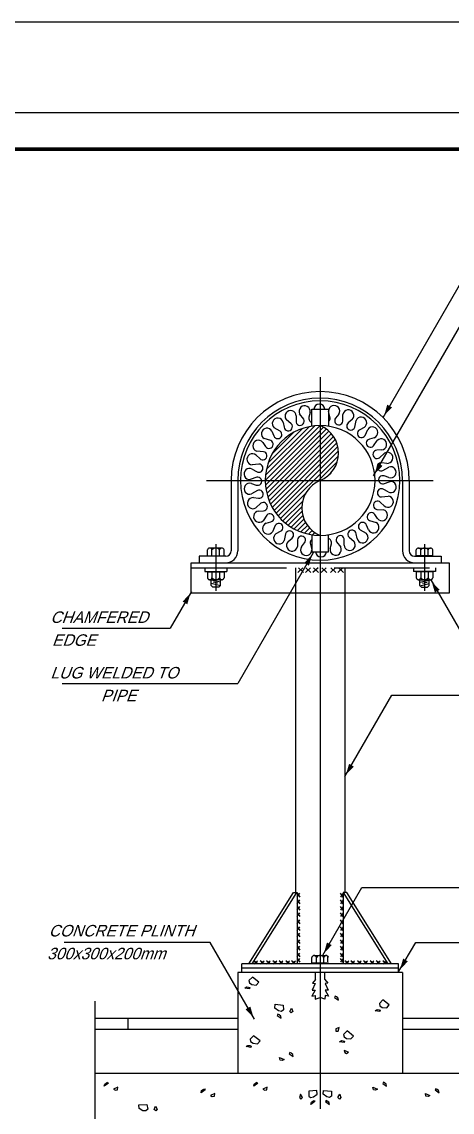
# Model space of a CAD drawing. Extents: x -730 to 2784, y 160 to 852.
# Drawn here: x -698.24 to -695.98, y 192.45 to 198.18 of the extents above; entities that cross this region are included whole.
import ezdxf

# ---------------------------------------------------------------- set-up
doc = ezdxf.new("R2010")
doc.units = 0
doc.header["$MEASUREMENT"] = 0
for name, pattern in [('CENTER', [50.800000000000004, 31.75, -6.35, 6.35, -6.35]), ('DASHED', [0.75, 0.5, -0.25]), ('HIDDEN', [0.375, 0.25, -0.125]), ('PHANTOM', [2.5, 1.25, -0.25, 0.25, -0.25, 0.25, -0.25])]:
    doc.linetypes.add(name, pattern=pattern)
for name, color, linetype in [('fram', 252, 'Continuous'), ('MCENTER', 1, 'CENTER'), ('MNOTE', 2, 'Continuous'), ('WALL', 4, 'Continuous')]:
    doc.layers.add(name, color=color, linetype=linetype)
doc.styles.add('LEROY100', font='stencil', dxfattribs={"height": 2.7})

# ---------------------------------------------------------------- blocks, each defined once
blk = doc.blocks.new('ARR01B')
at = {"color": 2}
blk.add_lwpolyline([(-2, 0, 1, 0, 0), (0, 0, 0, 0, 0)], format="xyseb", dxfattribs=at)
blk = doc.blocks.new('*X302')
at = {"color": 0}
for p, q in [((47.83397844204709, 262.6176632274609), (57.80648946069888, 272.5901742461127)), ((47.86783012122029, 261.767631430151), (58.41225718193634, 272.312058490867)), ((47.87985927517278, 263.5474275370699), (56.87672515109002, 272.544293412987)), ((48.035270010411, 264.5867217487912), (55.83743093936863, 272.3888826777488)), ((48.36226351597814, 265.7975987308415), (54.62655395731832, 272.0618891721817)), ((47.96438231042897, 260.9803001428764), (58.95228256656917, 271.9682003990167)), ((48.11285692141877, 260.244891277383), (59.43899547302827, 271.5710298289926)), ((48.30597301263342, 259.5541238921145), (59.87427544976736, 271.1224263292485)), ((48.53859497517449, 258.9028623781724), (60.25784856828671, 270.6221159712846)), ((48.80699956215419, 258.2873834886689), (60.58722809423925, 270.067612020754)), ((49.04956570867871, 267.3687844000253), (53.05536828813454, 271.3745869794812)), ((49.1084488515581, 257.7049493015896), (60.85714065969353, 269.4536411097251)), ((49.44092838989504, 257.1535453634434), (61.05808899729765, 268.770705970846)), ((49.80298122576537, 256.6317147228306), (61.17292852306575, 268.001662020131)), ((50.19360137129183, 256.1384513918739), (61.16743936382693, 267.1122893844089)), ((57.24537471451415, 262.306341258613), (60.95386732814061, 266.0148338722394)), ((59.37059058357536, 263.547673651191), (59.82767404824347, 264.0047571158591)), ((50.61216663270911, 255.6731331768079), (55.16661641827219, 260.227582962371)), ((51.05839961779707, 255.2354826854127), (54.61451279170996, 258.7915958593256)), ((51.53235097058455, 254.825550561717), (54.48244803017828, 257.7756476213107)), ((52.03440240394724, 254.4437185185965), (54.51985253390907, 256.9291686485584)), ((52.56528996369848, 254.0907226018645), (54.66399153658593, 256.189424174752)), ((53.12615093595915, 253.767700097642), (54.88773172445613, 255.529280886139)), ((53.71860172563085, 253.4762674108306), (55.17688908579804, 254.9345547709978)), ((54.34486013675972, 253.2186423454763), (55.52351468565735, 254.3972968943739)), ((55.00793612594764, 252.997834858181), (55.92330227855225, 253.9132010107856)), ((55.71193527699847, 252.8179505327486), (56.37448641938133, 253.4805016751315)), ((56.46256064526145, 252.6846924245284), (56.87744731720264, 253.0995790964696)), ((57.26799140063743, 252.6062397034212), (57.43479324752643, 252.7730415503102))]:
    blk.add_line(p, q, dxfattribs=at)

msp = doc.modelspace()

# ---------------------------------------------------------------- linework, layer by layer
for p, q in [((-696.7134766536565, 196.1429485795798), (-696.6270311881818, 196.1429485795798)), ((-696.7134766536565, 196.0565031143925), (-696.7134766536565, 196.1429485795798)), ((-696.6270311881818, 196.1429485795798), (-696.6270311881818, 196.0565031143925)), ((-697.1370594337477, 195.7683515631946), (-697.1370594337477, 195.3995175778507)), ((-697.1024812476446, 195.7683515631946), (-697.1024812476446, 195.3995175778507)), ((-696.238026594338, 195.7683515631946), (-696.238026594338, 195.3995175778507)), ((-696.203448408091, 195.7683515631946), (-696.203448408091, 195.3995175778507)), ((-696.7134766536565, 195.4802000121402), (-696.7134766536565, 195.3937545466663)), ((-696.6270311881818, 195.3937545466663), (-696.6270311881818, 195.4802000121402)), ((-697.2609646007027, 195.3731093457473), (-697.2609646007027, 195.4042876085918)), ((-697.1859565660161, 195.4139251553101), (-697.2495271702026, 195.4139251553101)), ((-697.2376951509701, 195.3731093457473), (-697.2376951509701, 195.4042876085918)), ((-697.197788585248, 195.3731093457473), (-697.197788585248, 195.4042876085918)), ((-697.1745191353723, 195.3731093457473), (-697.1745191353723, 195.4042876085918)), ((-696.7134766536565, 195.3937545466663), (-696.6270311881818, 195.3937545466663)), ((-696.1659887064666, 195.3731093457473), (-696.1659887064666, 195.4042876085918)), ((-696.1545512759658, 195.4139251553101), (-696.0909806717799, 195.4139251553101)), ((-696.1427192567346, 195.3731093457473), (-696.1427192567346, 195.4042876085918)), ((-696.1028126908687, 195.3731093457473), (-696.1028126908687, 195.4042876085918)), ((-696.0795432411362, 195.3731093457473), (-696.0795432411362, 195.4042876085918)), ((-697.347410066033, 195.3361242365414), (-695.9930977758058, 195.3361242365414)), ((-697.347410066033, 195.1776408833396), (-697.347410066033, 195.3361242365414)), ((-697.16587458881, 195.3707024226449), (-697.3041873333682, 195.3707024226449)), ((-697.3041873333682, 195.3707024226449), (-697.3041873333682, 195.3361242365414)), ((-697.2609646007027, 195.3731093457473), (-697.1745191353723, 195.3731093457473)), ((-697.2424620458713, 195.3707024226449), (-697.2424620458713, 195.3731093457473)), ((-697.1930216902031, 195.3707024226449), (-697.1930216902031, 195.3731093457473)), ((-696.1746332530288, 195.3707024226449), (-696.0363205084707, 195.3707024226449)), ((-696.0795432411362, 195.3731093457473), (-696.1659887064666, 195.3731093457473)), ((-696.1474861516358, 195.3707024226449), (-696.1474861516358, 195.3731093457473)), ((-696.0980457959669, 195.3707024226449), (-696.0980457959669, 195.3731093457473)), ((-696.0363205084707, 195.3707024226449), (-696.0363205084707, 195.3361242365414)), ((-695.9930977758058, 195.3361242365414), (-695.9930977758058, 195.1776408833396)), ((-696.7605822918067, 195.3101905969995), (-696.7869622947601, 195.2855576405721)), ((-696.7843242945221, 195.3101905969995), (-696.7579442915687, 195.2855576405721)), ((-696.7210122873767, 195.3101905969995), (-696.7473922903307, 195.2855576405721)), ((-696.7447542900927, 195.3101905969995), (-696.7183742871399, 195.2855576405721)), ((-696.6814422829478, 195.3101905969995), (-696.7078222859006, 195.2855576405721)), ((-696.7051842856627, 195.3101905969995), (-696.6788042827098, 195.2855576405721)), ((-696.6379152780895, 195.3101905969995), (-696.6642952810423, 195.2855576405721)), ((-696.6616572808043, 195.3101905969995), (-696.6352772778515, 195.2855576405721)), ((-696.5904312728024, 195.3101905969995), (-696.6168112757553, 195.2855576405721)), ((-696.6141732755173, 195.3101905969995), (-696.5877932724208, 195.2855576405721)), ((-696.550861268373, 195.3101905969995), (-696.5772412713263, 195.2855576405721)), ((-696.5746032709446, 195.3101905969995), (-696.5482232681344, 195.2855576405721)), ((-695.9930977758058, 195.1776408833396), (-697.347410066033, 195.1776408833396)), ((-696.7999221188437, 195.1776408833396), (-696.7999221188437, 193.6072149297846)), ((-696.5405857228515, 195.1776408833396), (-696.5405857228515, 193.6072149297846)), ((-697.0441838028008, 193.2326179133996), (-696.8097988425295, 193.6072149297846)), ((-697.0271883615553, 193.2326179133996), (-696.792803401284, 193.6072149297846)), ((-696.8097988425295, 193.6072149297846), (-696.7913396787338, 193.6072149297846)), ((-696.7913396787338, 193.6072149297846), (-696.7913396787338, 193.2326179133996)), ((-696.7913396787338, 193.5827377805953), (-696.7765391086294, 193.6025983119374)), ((-696.7913396787338, 193.6025983119374), (-696.7765391086294, 193.5827377805953)), ((-696.7913396787338, 193.547585965473), (-696.7765391086294, 193.5674464968152)), ((-696.7913396787338, 193.5674464968152), (-696.7765391086294, 193.547585965473)), ((-696.5491681631044, 193.6025983119374), (-696.5639687330657, 193.5827377805953)), ((-696.5491681631044, 193.5827377805953), (-696.5639687330657, 193.6025983119374)), ((-696.5491681631044, 193.5674464968152), (-696.5639687330657, 193.547585965473)), ((-696.5491681631044, 193.547585965473), (-696.5639687330657, 193.5674464968152)), ((-696.5307089993094, 193.6072149297846), (-696.5491681631044, 193.6072149297846)), ((-696.5491681631044, 193.6072149297846), (-696.5491681631044, 193.2326179133996)), ((-696.3133194802834, 193.2326179133996), (-696.5477044405548, 193.6072149297846)), ((-696.296324039038, 193.2326179133996), (-696.5307089993094, 193.6072149297846)), ((-696.7913396787338, 193.5139801955349), (-696.7765391086294, 193.5338407268773)), ((-696.7913396787338, 193.5338407268773), (-696.7765391086294, 193.5139801955349)), ((-696.5491681631044, 193.5338407268773), (-696.5639687330657, 193.5139801955349)), ((-696.5491681631044, 193.5139801955349), (-696.5639687330657, 193.5338407268773)), ((-696.7913396787338, 193.4803744254538), (-696.7765391086294, 193.5002349567959)), ((-696.7913396787338, 193.5002349567959), (-696.7765391086294, 193.4803744254538)), ((-696.7913396787338, 193.4428150354638), (-696.7765391086294, 193.4626755668062)), ((-696.7913396787338, 193.4626755668062), (-696.7765391086294, 193.4428150354638)), ((-696.5491681631044, 193.5002349567959), (-696.5639687330657, 193.4803744254538)), ((-696.5491681631044, 193.4803744254538), (-696.5639687330657, 193.5002349567959)), ((-696.5491681631044, 193.4626755668062), (-696.5639687330657, 193.4428150354638)), ((-696.5491681631044, 193.4428150354638), (-696.5639687330657, 193.4626755668062)), ((-696.7913396787338, 193.4072324555719), (-696.7765391086294, 193.4270929869137)), ((-696.7913396787338, 193.4270929869137), (-696.7765391086294, 193.4072324555719)), ((-696.7913396787338, 193.3736266854904), (-696.7765391086294, 193.3934872168326)), ((-696.7913396787338, 193.3934872168326), (-696.7765391086294, 193.3736266854904)), ((-696.5491681631044, 193.4270929869137), (-696.5639687330657, 193.4072324555719)), ((-696.5491681631044, 193.4072324555719), (-696.5639687330657, 193.4270929869137)), ((-696.5491681631044, 193.3934872168326), (-696.5639687330657, 193.3736266854904)), ((-696.5491681631044, 193.3736266854904), (-696.5639687330657, 193.3934872168326)), ((-696.7913396787338, 193.3380441054549), (-696.7765391086294, 193.3579046367969)), ((-696.7913396787338, 193.3579046367969), (-696.7765391086294, 193.3380441054549)), ((-696.5491681631044, 193.3579046367969), (-696.5639687330657, 193.3380441054549)), ((-696.5491681631044, 193.3380441054549), (-696.5639687330657, 193.3579046367969)), ((-696.7913396787338, 193.3044383355169), (-696.7765391086294, 193.3242988668592)), ((-696.7913396787338, 193.3242988668592), (-696.7765391086294, 193.3044383355169)), ((-696.7913396787338, 193.2688557554812), (-696.7765391086294, 193.2887162868233)), ((-696.7913396787338, 193.2887162868233), (-696.7765391086294, 193.2688557554812)), ((-696.7020392230127, 193.2758406460651), (-696.6384686188262, 193.2758406460651)), ((-696.5491681631044, 193.3242988668592), (-696.5639687330657, 193.3044383355169)), ((-696.5491681631044, 193.3044383355169), (-696.5639687330657, 193.3242988668592)), ((-696.5491681631044, 193.2887162868233), (-696.5639687330657, 193.2688557554812)), ((-696.5491681631044, 193.2688557554812), (-696.5639687330657, 193.2887162868233)), ((-696.2599011956065, 193.2326179133996), (-697.0806066462322, 193.2326179133996)), ((-697.0806066462322, 193.1865136652136), (-697.0806066462322, 193.2326179133996)), ((-697.018196873909, 193.2326179133996), (-696.9983363427109, 193.2474184835042)), ((-696.9983363427109, 193.2326179133996), (-697.018196873909, 193.2474184835042)), ((-696.9846248491143, 193.2326179133996), (-696.9647643179156, 193.2474184835042)), ((-696.9647643179156, 193.2326179133996), (-696.9846248491143, 193.2474184835042)), ((-696.9523440560533, 193.2326179133996), (-696.9324835247116, 193.2474184835042)), ((-696.9324835247116, 193.2326179133996), (-696.9523440560533, 193.2474184835042)), ((-696.9181264153922, 193.2326179133996), (-696.8982658840498, 193.2474184835042)), ((-696.8982658840498, 193.2326179133996), (-696.9181264153922, 193.2474184835042)), ((-696.8852000064641, 193.2326179133996), (-696.8653394751217, 193.2474184835042)), ((-696.8653394751217, 193.2326179133996), (-696.8852000064641, 193.2474184835042)), ((-696.8503367499352, 193.2326179133996), (-696.8304762185934, 193.2474184835042)), ((-696.8304762185934, 193.2326179133996), (-696.8503367499352, 193.2474184835042)), ((-696.8001322731327, 193.2326179133996), (-696.8199928044751, 193.2474184835042)), ((-696.8199928044751, 193.2326179133996), (-696.8001322731327, 193.2474184835042)), ((-696.7913396787338, 193.2401758787077), (-696.7765391086294, 193.2600364100499)), ((-696.7913396787338, 193.2600364100499), (-696.7765391086294, 193.2401758787077)), ((-696.7134766536565, 193.2350248365021), (-696.7134766536565, 193.2662030993466)), ((-696.6270311881818, 193.2350248365021), (-696.7134766536565, 193.2350248365021)), ((-696.6949740988257, 193.2326179133996), (-696.6949740988257, 193.2350248365021)), ((-696.6902072037802, 193.2350248365021), (-696.6902072037802, 193.2662030993466)), ((-696.6503006380581, 193.2350248365021), (-696.6503006380581, 193.2662030993466)), ((-696.6455337430132, 193.2326179133996), (-696.6455337430132, 193.2350248365021)), ((-696.629592999286, 193.242009797322), (-696.629295850496, 193.2731866441149)), ((-696.5491681631044, 193.2600364100499), (-696.5639687330657, 193.2401758787077)), ((-696.5491681631044, 193.2401758787077), (-696.5639687330657, 193.2600364100499)), ((-696.5205150375062, 193.2326179133996), (-696.5403755688486, 193.2474184835042)), ((-696.5403755688486, 193.2326179133996), (-696.5205150375062, 193.2474184835042)), ((-696.5100316232455, 193.2326179133996), (-696.4901710919037, 193.2474184835042)), ((-696.4901710919037, 193.2326179133996), (-696.5100316232455, 193.2474184835042)), ((-696.4751683667165, 193.2326179133996), (-696.4553078353747, 193.2474184835042)), ((-696.4553078353747, 193.2326179133996), (-696.4751683667165, 193.2474184835042)), ((-696.4422419577884, 193.2326179133996), (-696.4223814264467, 193.2474184835042)), ((-696.4223814264467, 193.2326179133996), (-696.4422419577884, 193.2474184835042)), ((-696.4080243171272, 193.2326179133996), (-696.3881637857843, 193.2474184835042)), ((-696.3881637857843, 193.2326179133996), (-696.4080243171272, 193.2474184835042)), ((-696.3757435240657, 193.2326179133996), (-696.3558829925803, 193.2474184835042)), ((-696.3558829925803, 193.2326179133996), (-696.3757435240657, 193.2474184835042)), ((-696.3421714991274, 193.2326179133996), (-696.3223109677856, 193.2474184835042)), ((-696.3223109677856, 193.2326179133996), (-696.3421714991274, 193.2474184835042)), ((-696.2599011956065, 193.1865136652136), (-696.2599011956065, 193.2326179133996)), ((-696.238026594338, 193.1865136652136), (-697.1024812476446, 193.1865136652136)), ((-697.1024812476446, 193.1865136652136), (-697.1024812476446, 192.6563148111476)), ((-696.2599011956065, 193.2095657893782), (-697.0806066462322, 193.2095657893782)), ((-696.6949740988257, 193.1491623069411), (-696.6949740988257, 193.1858025289761)), ((-696.6455337430132, 193.1491623069411), (-696.6455337430132, 193.1858025289761)), ((-696.238026594338, 193.1865136652136), (-696.238026594338, 192.6563148111476)), ((-697.1024812476446, 192.9444663622018), (-697.8516752805581, 192.9444663622018)), ((-697.6787843497531, 192.9444663622018), (-697.6787843497531, 192.886836052077)), ((-695.4888325612808, 192.9444663622018), (-696.238026594338, 192.9444663622018)), ((-697.1024812476446, 192.886836052077), (-697.8516752805581, 192.886836052077)), ((-695.4888325612808, 192.886836052077), (-696.238026594338, 192.886836052077)), ((-695.4888325612808, 192.6563148111476), (-697.8516752805581, 192.6563148111476))]:
    msp.add_line(p, q)
at = {"linetype": 'DASHED'}
msp.add_line((-697.347410066033, 195.3101905969995), (-695.9930977758058, 195.3101905969995), dxfattribs=at)
at = {"linetype": 'HIDDEN'}
for p, q in [((-697.2758443832595, 195.3101905969995), (-697.2758443832595, 195.2911751094274)), ((-697.2758443832595, 195.2911751094274), (-697.1596393528148, 195.2911751094274)), ((-697.2609646007027, 195.2886543506313), (-697.2609646007027, 195.2574760879303)), ((-697.2609646007027, 195.2886543506313), (-697.1745191353723, 195.2886543506313)), ((-697.2376951509701, 195.2886543506313), (-697.2376951509701, 195.2574760879303)), ((-697.197788585248, 195.2886543506313), (-697.197788585248, 195.2574760879303)), ((-697.1745191353723, 195.2886543506313), (-697.1745191353723, 195.2574760879303)), ((-697.1596393528148, 195.3101905969995), (-697.1596393528148, 195.2911751094274)), ((-696.7999221188437, 195.3101905969995), (-696.7999221188437, 195.1776408833396)), ((-696.5405857228515, 195.3101905969995), (-696.5405857228515, 195.1776408833396)), ((-696.180868489024, 195.3101905969995), (-696.180868489024, 195.2911751094274)), ((-696.0646634587224, 195.2911751094274), (-696.180868489024, 195.2911751094274)), ((-696.0795432411362, 195.2886543506313), (-696.1659887064666, 195.2886543506313)), ((-696.1659887064666, 195.2886543506313), (-696.1659887064666, 195.2574760879303)), ((-696.1427192567346, 195.2886543506313), (-696.1427192567346, 195.2574760879303)), ((-696.1028126908687, 195.2886543506313), (-696.1028126908687, 195.2574760879303)), ((-696.0795432411362, 195.2886543506313), (-696.0795432411362, 195.2574760879303)), ((-696.0646634587224, 195.3101905969995), (-696.0646634587224, 195.2911751094274)), ((-697.1859565660161, 195.2478385410685), (-697.2495271702026, 195.2478385410685)), ((-697.2424620458713, 195.2167776888068), (-697.2424620458713, 195.2476834297447)), ((-697.1931247348642, 195.2353427887092), (-697.2421957126511, 195.2462827496543)), ((-697.1931247348642, 195.2165484968734), (-697.2421957126511, 195.2274884578183)), ((-697.207136503343, 195.2289291925728), (-697.2313894865142, 195.2343361907882)), ((-697.1930216902031, 195.2167776888068), (-697.1930216902031, 195.2476834297447)), ((-696.1545512759658, 195.2478385410685), (-696.0909806717799, 195.2478385410685)), ((-696.1474861516358, 195.2167776888068), (-696.1474861516358, 195.2476834297447)), ((-696.1473831069741, 195.2353427887092), (-696.0983121290441, 195.2462827496543)), ((-696.1473831069741, 195.2165484968734), (-696.0983121290441, 195.2274884578183)), ((-696.1333713384959, 195.2289291925728), (-696.1091183554677, 195.2343361907882)), ((-696.0980457959669, 195.2167776888068), (-696.0980457959669, 195.2476834297447)), ((-697.2424620458713, 195.2167776888068), (-697.2338174993102, 195.208133142245)), ((-697.2016662367641, 195.208133142245), (-697.2338174993102, 195.208133142245)), ((-697.1930216902031, 195.2167776888068), (-697.2016662367641, 195.208133142245)), ((-696.1474861516358, 195.2167776888068), (-696.1388416052172, 195.208133142245)), ((-696.1388416052172, 195.208133142245), (-696.1066903423849, 195.208133142245)), ((-696.0980457959669, 195.2167776888068), (-696.1066903423849, 195.208133142245))]:
    msp.add_line(p, q, dxfattribs=at)
for points in [[(-696.9919682134539, 193.1359844549259), (-697.0258585171536, 193.1623901417486), (-697.0437847800033, 193.1445940395351), (-697.041549685918, 193.1320138732174), (-697.0285874242022, 193.1229680667576), (-697.0054567684477, 193.1206016614492)], [(-697.0409584321541, 193.1012951902652), (-697.0659408395402, 193.1049538534756), (-697.0557724455026, 193.1116332549132), (-697.045779482462, 193.1101697895145), (-697.03893124938, 193.1081457987701)], [(-696.5948492675976, 193.0560964471936), (-696.5743820522741, 193.0413113332507), (-696.5770203519488, 193.0531877811533), (-696.5852072380779, 193.0591018267306), (-696.5915292955626, 193.0624224327562)], [(-696.9061364940148, 193.0202229914808), (-696.8634290335351, 193.0155447657158), (-696.8629734489471, 192.990289180214), (-696.8733430503054, 192.9828240881923), (-696.8889433515346, 192.9853691711386), (-696.9071819522944, 192.9997907018447)], [(-696.829908017987, 192.9826055750559), (-696.8203118876584, 192.9993536754292), (-696.8139439309821, 192.9822903484238), (-696.8220849176341, 192.9744616731646)], [(-696.356760869281, 192.9815041666147), (-696.3817432768114, 192.9851628299684), (-696.3715748826295, 192.9918422312628), (-696.3615819197331, 192.9903787658641), (-696.3547336866511, 192.9883547751194)], [(-696.3077706507245, 193.0161934312752), (-696.3416609544241, 193.0425991182416), (-696.3595872172746, 193.0248030158847), (-696.3573521231891, 193.0122228497102), (-696.3443898614722, 193.0031770431072), (-696.3212592057183, 193.000810637942)], [(-696.8951736103501, 192.9612043352051), (-696.874706395026, 192.9464192212618), (-696.8773446947, 192.9582956691644), (-696.8855315806868, 192.9642097147417), (-696.8918536383151, 192.9675303207674)], [(-696.5760769249198, 192.8795991281139), (-696.5712883549257, 192.8982981703805), (-696.5877462085958, 192.8904977181077), (-696.5873628660001, 192.8792098099784)], [(-696.495191105121, 192.8534584557881), (-696.5290814088213, 192.8798641427541), (-696.5470076718148, 192.8620680405405), (-696.5447725775857, 192.8494878742226), (-696.5318103158694, 192.8404420676199), (-696.5086796601155, 192.8380756624547)], [(-696.9851939802809, 192.828596167958), (-697.0190842838375, 192.8550018547804), (-697.037010546688, 192.8372057525672), (-697.0347754526025, 192.8246255862492), (-697.0218131910293, 192.8155797797896), (-696.9986825351317, 192.8132133744813)], [(-696.5441813238212, 192.8187691911274), (-696.5691637313516, 192.8224278543376), (-696.5589953371704, 192.8291072557755), (-696.5490023742727, 192.8276437903767), (-696.5421541410483, 192.8256197997753)], [(-697.034184198838, 192.7939069031538), (-697.0591666062248, 192.7975655665075), (-697.0489982121866, 192.8042449678022), (-697.0390052491465, 192.8027815025465), (-697.0321570160645, 192.8007575118019)], [(-696.8319474329288, 192.7601234312899), (-696.8114802176048, 192.7453383173469), (-696.8141185172788, 192.7572147653929), (-696.8223054034091, 192.7631288108268), (-696.8286274608938, 192.7664494168526)], [(-696.5208102764404, 192.7693983696239), (-696.545058479237, 192.7780548579479), (-696.5415304069688, 192.7673274751644), (-696.5322716486614, 192.7608661847951)], [(-696.8831137667878, 192.7410004045017), (-696.8596903653486, 192.7303114199501), (-696.8696961807875, 192.7250761840988), (-696.880839253033, 192.7268941002847)], [(-697.7821162683795, 192.6042292474109), (-697.8025834835605, 192.5894441334677), (-697.7999451838858, 192.6013205813702), (-697.791758297756, 192.6072346269478), (-697.7854362402708, 192.6105552329735)], [(-696.9985632839268, 192.6042292474109), (-697.0190304992503, 192.5894441334677), (-697.0163921995762, 192.6013205813702), (-697.0082053134465, 192.6072346269478), (-697.0018832559617, 192.6105552329735)], [(-696.341944557912, 192.6042292474109), (-696.3214773425885, 192.5894441334677), (-696.3241156422625, 192.6013205813702), (-696.3323025283923, 192.6072346269478), (-696.3386245860207, 192.6105552329735)], [(-697.7309499343769, 192.5851062206223), (-697.7543733358166, 192.5744172359272), (-697.7443675205213, 192.5691820000763), (-697.7332244481322, 192.5709999165487)], [(-697.2740487711399, 192.570339207456), (-697.2945159864639, 192.5555540933693), (-697.2918776869329, 192.5674305412718), (-697.2836908008037, 192.5733445869925), (-697.2773687431747, 192.5766651930184)], [(-697.2228824374246, 192.5512161806674), (-697.2463058388644, 192.5405271959724), (-697.2363000234242, 192.5352919601214), (-697.2251569511793, 192.5371098764503)], [(-696.9473969500673, 192.5851062206223), (-696.9708203513634, 192.5744172359272), (-696.9608145360675, 192.5691820000763), (-696.949671463822, 192.5709999165487)], [(-696.7635045335375, 192.5307383752734), (-696.7731006637225, 192.5474864756462), (-696.7794686205424, 192.5304231486407), (-696.7713276337479, 192.5225944733815)], [(-696.6872760575096, 192.5683557916978), (-696.7299835179894, 192.5636775659333), (-696.730439102578, 192.5384219804313), (-696.7200695012191, 192.5309568884094), (-696.7044692001334, 192.5335019712126), (-696.68623059923, 192.5479235019187)], [(-696.6532317843286, 192.5683557916978), (-696.6105243238494, 192.5636775659333), (-696.6100687394039, 192.5384219804313), (-696.6204383404761, 192.5309568884094), (-696.6360386418485, 192.5335019712126), (-696.6542772426083, 192.5479235019187)], [(-696.5770033083014, 192.5307383752734), (-696.5674071781164, 192.5474864756462), (-696.5610392212964, 192.5304231486407), (-696.569180208091, 192.5225944733815)], [(-696.3931108917709, 192.5851062206223), (-696.3696874903318, 192.5744172359272), (-696.3796933057707, 192.5691820000763), (-696.3908363780156, 192.5709999165487)], [(-696.1176254045573, 192.5512161806674), (-696.0942020031182, 192.5405271959724), (-696.1042078184134, 192.5352919601214), (-696.1153508908026, 192.5371098764503)], [(-696.0664590705547, 192.570339207456), (-696.0459918553743, 192.5555540933693), (-696.048630155049, 192.5674305412718), (-696.0568170411788, 192.5733445869925), (-696.0631390986634, 192.5766651930184)], [(-697.6222057070912, 192.4925929012036), (-697.5793022296164, 192.4948522371625), (-697.5747860741686, 192.469999541186), (-697.5838183852082, 192.4609621972074), (-697.5996249295632, 192.4609621972074), (-697.6199476293677, 192.4722588771446)], [(-697.5409149075903, 192.467740205227), (-697.5341406744178, 192.4858148931839), (-697.5251083633783, 192.469999541186), (-697.5318825966938, 192.4609621972074)], [(-696.6982389411744, 192.5093371355653), (-696.7187061564985, 192.4945520214791), (-696.7160678568243, 192.5064284693817), (-696.7078809706941, 192.5123425149588), (-696.7015589132093, 192.5156631209845)], [(-696.6422689006645, 192.5093371355653), (-696.621801685484, 192.4945520214791), (-696.6244399850144, 192.5064284693817), (-696.6326268711442, 192.5123425149588), (-696.6389489286295, 192.5156631209845)]]:
    msp.add_lwpolyline(points, close=True)
for points in [[(-696.6949740988257, 193.1491623069411), (-696.7109585500822, 193.130498848721), (-696.696126992831, 193.1290631980778), (-696.7119154246554, 193.0934998020358), (-696.6966054301895, 193.0939783522026), (-696.7133507365872, 193.0627219079475), (-696.696126992831, 193.0665503097107), (-696.6956525314251, 193.0475059645883), (-696.670253920991, 193.05550820356)], [(-696.6455337430132, 193.1491623069411), (-696.6295492918997, 193.130498848721), (-696.6443808490078, 193.1290631980778), (-696.6285924171827, 193.0934998020358), (-696.6439024116494, 193.0939783522026), (-696.6271571052516, 193.0627219079475), (-696.6443808490078, 193.0665503097107), (-696.6448553104136, 193.0475059645883), (-696.670253920991, 193.05550820356)]]:
    msp.add_lwpolyline(points)
for centre, radius, start, end in [((-696.670253920991, 195.7683515631946), 0.4668055128091806, 0, 180), ((-696.670253920991, 195.7683515631946), 0.4322273266751672, 0, 180), ((-696.670253920991, 195.7683515631946), 0.4178197491193285, 90, 270), ((-696.7517096207614, 196.1311691367261), 0.02919900211368502, 349.2979391554587, 205.4535535750313), ((-696.6744956031076, 196.1401762945395), 0.02919900211368502, 5.448130624502001, 174.551869375498), ((-696.670253920991, 195.7683515631946), 0.4178197491193285, 270, 90), ((-696.5970962036818, 196.1329329274629), 0.02919900211368502, 325.2979398604559, 181.453545220162), ((-696.522894147287, 196.1097556050776), 0.02919900211368502, 313.2979504497759, 169.453537653351), ((-696.892238607385, 196.0666708916402), 0.02919900211368502, 13.29794528590604, 229.4535360536144), ((-696.8253636333887, 196.1063051100438), 0.02919900211368502, 1.297953462276778, 217.4535314004611), ((-696.7751969040571, 196.0792753054218), 0.02161939784469196, 176.1225095815042, 30.91258239541528), ((-696.7082589671544, 196.0942997487023), 0.02161939784469196, 164.1224988969335, 256.0341864185663), ((-696.639660027312, 196.0950786922933), 0.02161939784469196, 305.7425285719833, 6.91255225128635), ((-696.5723981874338, 196.0815780924754), 0.02161939784469196, 140.1224828583321, 354.912564740289), ((-696.4551324204316, 196.0716572880039), 0.02919900211368502, 301.2979506152274, 157.453537029858), ((-696.949411785284, 196.013998687093), 0.02919900211368502, 25.2979402852182, 241.4535330949355), ((-696.670253920991, 195.7683515631946), 0.2881515511167783, 90, 270), ((-696.8925881856305, 196.00971037891), 0.02161939784469196, 200.1224843766209, 54.91256759261586), ((-696.8375483291506, 196.0506620027079), 0.02161939784469196, 188.1224993846751, 42.91257225316637), ((-696.7292905544847, 195.9124273387935), 0.1557021297314989, 292.2818958528945, 67.7181041471055), ((-696.670253920991, 195.7683515631946), 0.2881515511167783, 270, 90), ((-696.5094131127466, 196.0543879903609), 0.02161939784469196, 128.1224938413141, 342.9125537376943), ((-696.4534575531153, 196.0146967238147), 0.02161939784469196, 116.1224943733126, 330.9125650510204), ((-696.3967725351537, 196.0203030553295), 0.02919900211368502, 289.2979271012303, 145.4535419086121), ((-696.9943844251036, 195.9505905243295), 0.02919900211368502, 37.29794637598071, 253.4535301437934), ((-696.9379109680224, 195.9582102168133), 0.02161939784469196, 212.1225013932689, 66.91256964443299), ((-696.4069770349947, 195.9642389915198), 0.02161939784469196, 104.1224948450874, 318.9125651969414), ((-696.3503650989962, 195.9579373334043), 0.02919900211368502, 277.2979506581435, 133.4535436928257), ((-697.0251910064551, 195.8792176445913), 0.02919900211368502, 49.29794844842677, 265.4535273928865), ((-696.971535853007, 195.8984123205203), 0.02161939784469196, 224.122512107655, 78.91255757021783), ((-696.372002980281, 195.9052200388178), 0.02161939784469196, 92.12251343934824, 306.9125596623483), ((-696.317938339245, 195.8872858035646), 0.02919900211368502, 265.2979544791115, 121.4535406634715), ((-696.9919932719326, 195.8329301449451), 0.02161939784469196, 236.1225094973128, 90.91256263403146), ((-696.3500639227937, 195.8402192767605), 0.02161939784469196, 80.122503835691, 294.9125713772754), ((-697.0404851340917, 195.8029993850912), 0.02919900211368502, 61.29793653800879, 277.4535323710738), ((-696.342118704587, 195.7720775509906), 0.02161939784469196, 68.1224954082791, 282.9125617039309), ((-696.3009094608929, 195.8114362767752), 0.02919900211368502, 253.2979395712291, 109.453536540805), ((-697.0395983809453, 195.7252668496139), 0.02919900211368502, 73.29793957122912, 289.453536540805), ((-696.9983891373948, 195.7646255755418), 0.02161939784469196, 248.1224954082791, 102.9125617039309), ((-696.6112172873542, 195.6242757877389), 0.1557021297314986, 112.2818958528945, 247.7181041471055), ((-696.3000227078902, 195.7337037412982), 0.02919900211368502, 241.2979365380088, 97.45353237107378), ((-696.9904439191882, 195.6964838496288), 0.02161939784469196, 260.122503835691, 114.9125713772754), ((-696.3485145699061, 195.7037729814441), 0.02161939784469196, 56.12250949731284, 270.9125626340315), ((-696.3153168353838, 195.6574854817981), 0.02919900211368502, 229.2979484484268, 85.45352739288649), ((-697.0225695027369, 195.6494173228245), 0.02919900211368502, 85.29795447911147, 301.4535406634745), ((-696.9685048617015, 195.6314830877149), 0.02161939784469196, 272.1225134393483, 126.9125596623483), ((-696.3689719888306, 195.6382908060123), 0.02161939784469196, 44.122512107655, 258.9125575702178), ((-696.9901427429857, 195.5787657929847), 0.02919900211368502, 97.29795065814268, 313.4535436928263), ((-696.9335308068441, 195.5724641348693), 0.02161939784469196, 284.1224948450874, 138.9125651969414), ((-696.4025968738164, 195.5784929095759), 0.02161939784469196, 32.12250139326886, 246.912569644433), ((-696.3461234167353, 195.5861126020599), 0.02919900211368502, 217.2979463759807, 73.45353014379418), ((-696.9437353065409, 195.5164000710599), 0.02919900211368502, 109.2979271012303, 325.4535419086152), ((-696.8870502887229, 195.5220064027179), 0.02161939784469196, 296.1224943733126, 150.9125650510204), ((-696.5029595126882, 195.4860411238247), 0.02161939784469196, 8.122499384675073, 222.9125722531664), ((-696.4479196562083, 195.5269927474794), 0.02161939784469196, 20.12248437662084, 234.9125675926159), ((-696.3910960565541, 195.52270443944), 0.02919900211368502, 205.2979402852182, 61.45353309493556), ((-696.8853754215503, 195.4650458383853), 0.02919900211368502, 121.2979506152274, 337.453537029858), ((-696.8310947290921, 195.4823151361718), 0.02161939784469196, 308.1224938413141, 162.9125537376945), ((-696.768109654405, 195.4551250339138), 0.02161939784469196, 320.1224828583356, 174.912564740289), ((-696.7008478145264, 195.441624434096), 0.02161939784469196, 125.7425285719833, 186.9125522512864), ((-696.6322488746844, 195.442403377687), 0.02161939784469196, 344.1224988969334, 76.03418641856624), ((-696.5653109377818, 195.4574278209676), 0.02161939784469196, 356.1225095815042, 210.9125823954149), ((-696.4482692344537, 195.4700322348925), 0.02919900211368502, 193.297945285906, 49.45353605361438), ((-697.249329875908, 195.4020855132806), 0.01184128568146368, 10.71753926438249, 169.2824607356175), ((-697.2177418680371, 195.3884510477855), 0.0254741075556593, 38.43838490652092, 141.5616150934791), ((-697.1861538603101, 195.4020855132806), 0.01184128568146368, 10.71753926438249, 169.2824607356175), ((-697.16587458881, 195.3995175778507), 0.0633933412456912, 270, 0), ((-697.16587458881, 195.3995175778507), 0.02881515511167782, 270, 0), ((-696.8176136945518, 195.4269475213117), 0.02919900211368502, 133.2979504497758, 349.4535376533543), ((-696.7434116383008, 195.4037701990696), 0.02919900211368502, 145.2979398604559, 1.453545220161937), ((-696.6660122387306, 195.3965268318498), 0.02919900211368502, 185.448130624502, 354.551869375498), ((-696.5887982210775, 195.405533989663), 0.02919900211368502, 169.2979391554586, 25.45355357503131), ((-696.5151442084496, 195.4303980164888), 0.02919900211368502, 181.2979534622768, 37.45353140046107), ((-696.1746332530288, 195.3995175778507), 0.0633933412456912, 180, 270), ((-696.1746332530288, 195.3995175778507), 0.02881515511167782, 180, 270), ((-696.1543539816723, 195.4020855132806), 0.01184128568146368, 10.71753926438249, 169.2824607356175), ((-696.1227659738016, 195.3884510477855), 0.0254741075556593, 38.43838490652092, 141.5616150934791), ((-696.0911779660739, 195.4020855132806), 0.01184128568146368, 10.71753926438249, 169.2824607356175), ((-696.7018419287186, 193.2640010040352), 0.01184128568146368, 10.71753926438249, 169.2824607356175), ((-696.670253920991, 193.2503665385398), 0.0254741075556593, 38.43838490652092, 141.5616150934791), ((-696.6386659132633, 193.2640010040352), 0.01184128568146368, 10.71753926438249, 169.2824607356175)]:
    msp.add_arc(centre, radius, start, end)
for centre, radius, start, end in [((-697.249329875908, 195.2596781830982), 0.01184128568146368, 190.7175392643825, 349.2824607356175), ((-697.2177418680371, 195.2733126487369), 0.0254741075556593, 218.4383849065209, 321.5616150934791), ((-697.1861538603101, 195.2596781830982), 0.01184128568146368, 190.7175392643825, 349.2824607356175), ((-696.1543539816723, 195.2596781830982), 0.01184128568146368, 190.7175392643825, 349.2824607356175), ((-696.1227659738016, 195.2733126487369), 0.0254741075556593, 218.4383849065209, 321.5616150934791), ((-696.0911779660739, 195.2596781830982), 0.01184128568146368, 190.7175392643825, 349.2824607356175)]:
    msp.add_arc(centre, radius, start, end, dxfattribs=at)
at = {"layer": 'fram'}
msp.add_line((-665.3840924197671, 197.698399561808), (-729.4302885848474, 197.698399561808), dxfattribs=at)
for points in [[(-729.907190502297, 198.1753014792799), (-664.907190502297, 198.1753014792799), (-664.907190502297, 160.1753014792799), (-729.9071905022969, 160.1753014792799)], [(-672.9607946091672, 197.6983995652669), (-729.4302885848474, 197.6983995652669), (-729.4302885848474, 160.6522034001658), (-672.9607946091672, 160.6522034001658)]]:
    msp.add_lwpolyline(points, close=True, dxfattribs=at)
at = {"layer": 'MCENTER'}
for p, q in [((-696.670253920991, 196.3099184338581), (-696.670253920991, 192.4706419160018)), ((-697.2666514107883, 195.7683515631946), (-696.0782827657719, 195.7683515631946)), ((-697.2177418680371, 195.4349996163635), (-697.2177418680371, 195.1890189722644)), ((-696.1227659738016, 195.4349996163635), (-696.1227659738016, 195.1890189722644)), ((-696.670253920991, 193.296915106975), (-696.670253920991, 193.050934462876))]:
    msp.add_line(p, q, dxfattribs=at)
at = {"layer": 'MCENTER', "linetype": 'PHANTOM'}
msp.add_line((-697.8516752805581, 193.0356105753657), (-697.8516752805581, 192.0731843947893), dxfattribs=at)
at = {"layer": 'MNOTE'}
for p, q in [((-696.3402389322199, 196.0997453760698), (-695.834609989684, 196.9755203941697)), ((-696.3898970482052, 195.7933504036024), (-695.7905530738004, 196.8314446185708)), ((-696.8217144208429, 196.0653822509123), (-696.8485431652105, 196.0885486736141)), ((-696.7961721231044, 196.1069665091733), (-696.7967668131481, 196.080737284676)), ((-696.7566484930366, 196.0903818265085), (-696.7780743947465, 196.1186200167541)), ((-696.723018502439, 196.1257468265487), (-696.7290535594323, 196.1002144165164)), ((-696.6181977815701, 196.0976806856333), (-696.62628581013, 196.1321922555351)), ((-696.5730910150519, 196.1163096712618), (-696.5889892806734, 196.0954393329126)), ((-696.5508639584258, 196.0796609741321), (-696.5515998852412, 196.1150999790981)), ((-696.502869698985, 196.0885046477277), (-696.5227597367757, 196.0713958117007)), ((-696.4887480495507, 196.0480355477551), (-696.4820997112301, 196.0828531331455)), ((-696.9230130290725, 196.0264761620814), (-696.9128879187091, 196.0022726909753)), ((-696.8801607980719, 196.0274010091498), (-696.9112198399547, 196.0444831802909)), ((-696.8638225142518, 196.0733870939339), (-696.8589508465873, 196.0476073979287)), ((-696.4399638767425, 196.0467073980568), (-696.4629763964722, 196.0341078026348)), ((-696.4345648182478, 196.0041865889088), (-696.4208227789914, 196.0368610593481)), ((-696.9711567578502, 195.9682839468241), (-696.9562207209646, 195.9467145083169)), ((-696.9294332374636, 195.9780980635162), (-696.9633651479078, 195.9883494103088)), ((-696.3871228343874, 195.9927446627063), (-696.412252078679, 195.9852049706122)), ((-696.390682331705, 195.9500305079823), (-696.3704471845664, 195.9791338321848)), ((-696.9673782971666, 195.9196281893489), (-697.0027000886423, 195.9226006786197)), ((-696.3466559792561, 195.9289748722872), (-696.3728036793773, 195.9268246041181)), ((-696.3590184649544, 195.8879341853116), (-696.3331745832126, 195.9121944084207)), ((-696.9923375956361, 195.8545468007943), (-697.0275055367455, 195.8501105204571)), ((-697.006149588756, 195.9013537268936), (-696.9870554017448, 195.8833610092422)), ((-696.3203319069703, 195.8581850723751), (-696.3463552829553, 195.8615182051321)), ((-697.0264621673534, 195.8286106743109), (-697.0040443376669, 195.8149810453795)), ((-696.3409570813456, 195.820611528177), (-696.3106339662775, 195.8389683621453)), ((-697.0032202921388, 195.7856982666385), (-697.0366973749713, 195.7740471036629)), ((-697.0312067362582, 195.7532340094012), (-697.0064450306583, 195.7445631494224)), ((-696.3372875496995, 195.7510048598941), (-696.3038104670106, 195.7626560227264)), ((-696.3093011057242, 195.7834691171314), (-696.3340628111794, 195.7921399771102)), ((-696.9995507604933, 195.7160915982124), (-697.0298738755614, 195.6977347643873)), ((-696.3481702462028, 195.6821563257383), (-696.3130023050934, 195.6865926057888)), ((-696.3140456744854, 195.7080924520779), (-696.336463504315, 195.7217220811532)), ((-697.0201759350116, 195.6785180541576), (-696.9941525590272, 195.6751849211138)), ((-696.9814893767408, 195.6487689412208), (-697.0073332587688, 195.6245087179684)), ((-696.3343582529392, 195.6353493993524), (-696.3534524400941, 195.6533421172904)), ((-696.9938518627258, 195.6077282541021), (-696.9677041626046, 195.6098785224142)), ((-696.9498255102769, 195.5866726184068), (-696.9700606572724, 195.5575692942046)), ((-696.3693510839887, 195.5684191797086), (-696.3842871210173, 195.5899886180725)), ((-696.3731295448152, 195.6170749370402), (-696.3378077530529, 195.6141024477695)), ((-696.953385007451, 195.5439584636831), (-696.9282557631598, 195.5514981559205)), ((-696.9059430235905, 195.5325165374804), (-696.9196850628474, 195.4998420670413)), ((-696.46034704391, 195.5093021172397), (-696.4292880018836, 195.4922199462417)), ((-696.4174948129094, 195.5102269641646), (-696.4276199231292, 195.5344304355573)), ((-696.4110746043752, 195.5586050628732), (-696.377142693931, 195.5483537160804)), ((-696.90054396524, 195.4899957283325), (-696.8775314453667, 195.5025953238981)), ((-696.8517597922875, 195.4886675787774), (-696.8584081306087, 195.4538499932436)), ((-696.8376381429974, 195.4481984786618), (-696.8177481050625, 195.4653073146885)), ((-696.7896438834118, 195.4570421522571), (-696.7889079565977, 195.4216031472911)), ((-696.5443357187345, 195.4297366172159), (-696.5437410286908, 195.4559658418566)), ((-696.518793420996, 195.4713208754771), (-696.491964676772, 195.4481544527754)), ((-696.4766853277296, 195.4633160325986), (-696.4815569953946, 195.4890957286039)), ((-696.76741682693, 195.4203934551274), (-696.7515185611653, 195.4412637934768)), ((-696.7223100602688, 195.4390224407561), (-696.7142220317088, 195.4045108709975)), ((-696.6174893395429, 195.4109562998408), (-696.6114542824066, 195.4364887098728)), ((-696.5838593488022, 195.4463213000243), (-696.5624334469493, 195.418083109635)), ((-696.7071585077647, 195.3882299518139), (-697.1023866719144, 194.7036746907962)), ((-696.0905606809846, 195.247007763025), (-695.8241647586455, 194.7855964905456)), ((-697.3452298907814, 195.1856068112468), (-697.45619473758, 194.993410058873)), ((-698.0233454188399, 194.993410058873), (-697.45619473758, 194.993410058873)), ((-698.0233454188399, 194.7036746907962), (-697.1023866719144, 194.7036746907962)), ((-696.5405857228515, 194.21512925418), (-696.2944084981463, 194.6415207150901)), ((-696.2944084981463, 194.6415207150901), (-694.4642088521322, 194.6415207150901)), ((-696.656181204387, 193.2779729348659), (-696.4512118411519, 193.6329902861846)), ((-696.4512118411519, 193.6329902861846), (-694.4556473421793, 193.6329902861846)), ((-697.2474485414261, 193.3448387349869), (-698.0129926779409, 193.3448387349869)), ((-697.0144678600718, 192.9413043575317), (-697.2474485414261, 193.3448387349869)), ((-696.2568220092385, 193.1929761057397), (-696.1691440792448, 193.3448387349869)), ((-696.1691440792448, 193.3448387349869), (-694.4556473421793, 193.3448387349869))]:
    msp.add_line(p, q, dxfattribs=at)
at = {"layer": 'WALL', "linetype": 'Continuous'}
msp.add_lwpolyline([(-673.1527946105209, 197.5063996149947, 0.0192, 0.0192, 0), (-729.2382885848474, 197.5063995620374, 0.0192, 0.0192, 0), (-729.2382885848474, 160.8442033969363, 0.0192, 0.0192, 0), (-673.1527948674121, 160.8442034498936, 0.0192, 0.0192, 0)], format="xyseb", close=True, dxfattribs=at)

# ---------------------------------------------------------------- block references
at = {"xscale": 0.02881515506223309, "yscale": 0.0288151550623752, "zscale": 0.02881515506246119}
msp.add_blockref('*X302', (-698.3367478947101, 188.2017738757679), dxfattribs=at)
at = {"layer": 'MNOTE'}
for p, xscale, yscale, zscale, rotation in [((-696.334735400829, 196.1092777721821), 0.0288151550058553, 0.02881515500592968, 0.02881515500589368, 240.0000000994954), ((-696.384393516958, 195.8028827997145), 0.0288151550058553, 0.02881515500592968, 0.02881515500589368, 240.0000000994954), ((-696.712662039298, 195.3786975557014), 0.0288151550058553, 0.02881515500592968, 0.02881515500589368, 60.00000009949544), ((-696.0850571494507, 195.2374753669126), -0.02881515500600298, 0.0288151550623752, 0.02881515511167782, 299.999999900335), ((-697.3507334221716, 195.1760744152778), 0.0288151550058553, 0.02881515500592968, 0.02881515500589368, 60.00000009949544), ((-696.5350821914611, 194.2246616502921), 0.0288151550058553, 0.02881515500592968, 0.02881515500589368, 240.0000000994954), ((-696.6506776729962, 193.287505330978), 0.0288151550058553, 0.02881515500592968, 0.02881515500589368, 240.0000000994954), ((-696.2513184777051, 193.2025085017084), 0.0288151550058553, 0.02881515500592968, 0.02881515500589368, 240.0000000994954), ((-697.0199713914627, 192.9508367536442), -0.02881515500600298, 0.0288151550623752, 0.02881515511167782, 119.999999900335)]:
    msp.add_blockref('ARR01B', p, dxfattribs=dict(at, xscale=xscale, yscale=yscale, zscale=zscale, rotation=rotation))

# ---------------------------------------------------------------- texts
at = {"layer": 'MNOTE', "style": 'LEROY100', "oblique": 20}
for s, p in [('CHAMFERED', (-698.0857461761074, 195.0208230197493)), ('EDGE', (-698.0771846660108, 194.9008680613646)), ('LUG WELDED TO ', (-698.0857461761074, 194.7295038349368)), ('PIPE', (-697.8203393645487, 194.609548876409)), ('CONCRETE PLINTH', (-698.0943076862038, 193.3757264466747)), ('300x300x200mm', (-698.1028691961567, 193.2557714881464))]:
    msp.add_text(s, height=0.06051182573452343, dxfattribs=at).set_placement(p)

doc.saveas('drawing.dxf')
